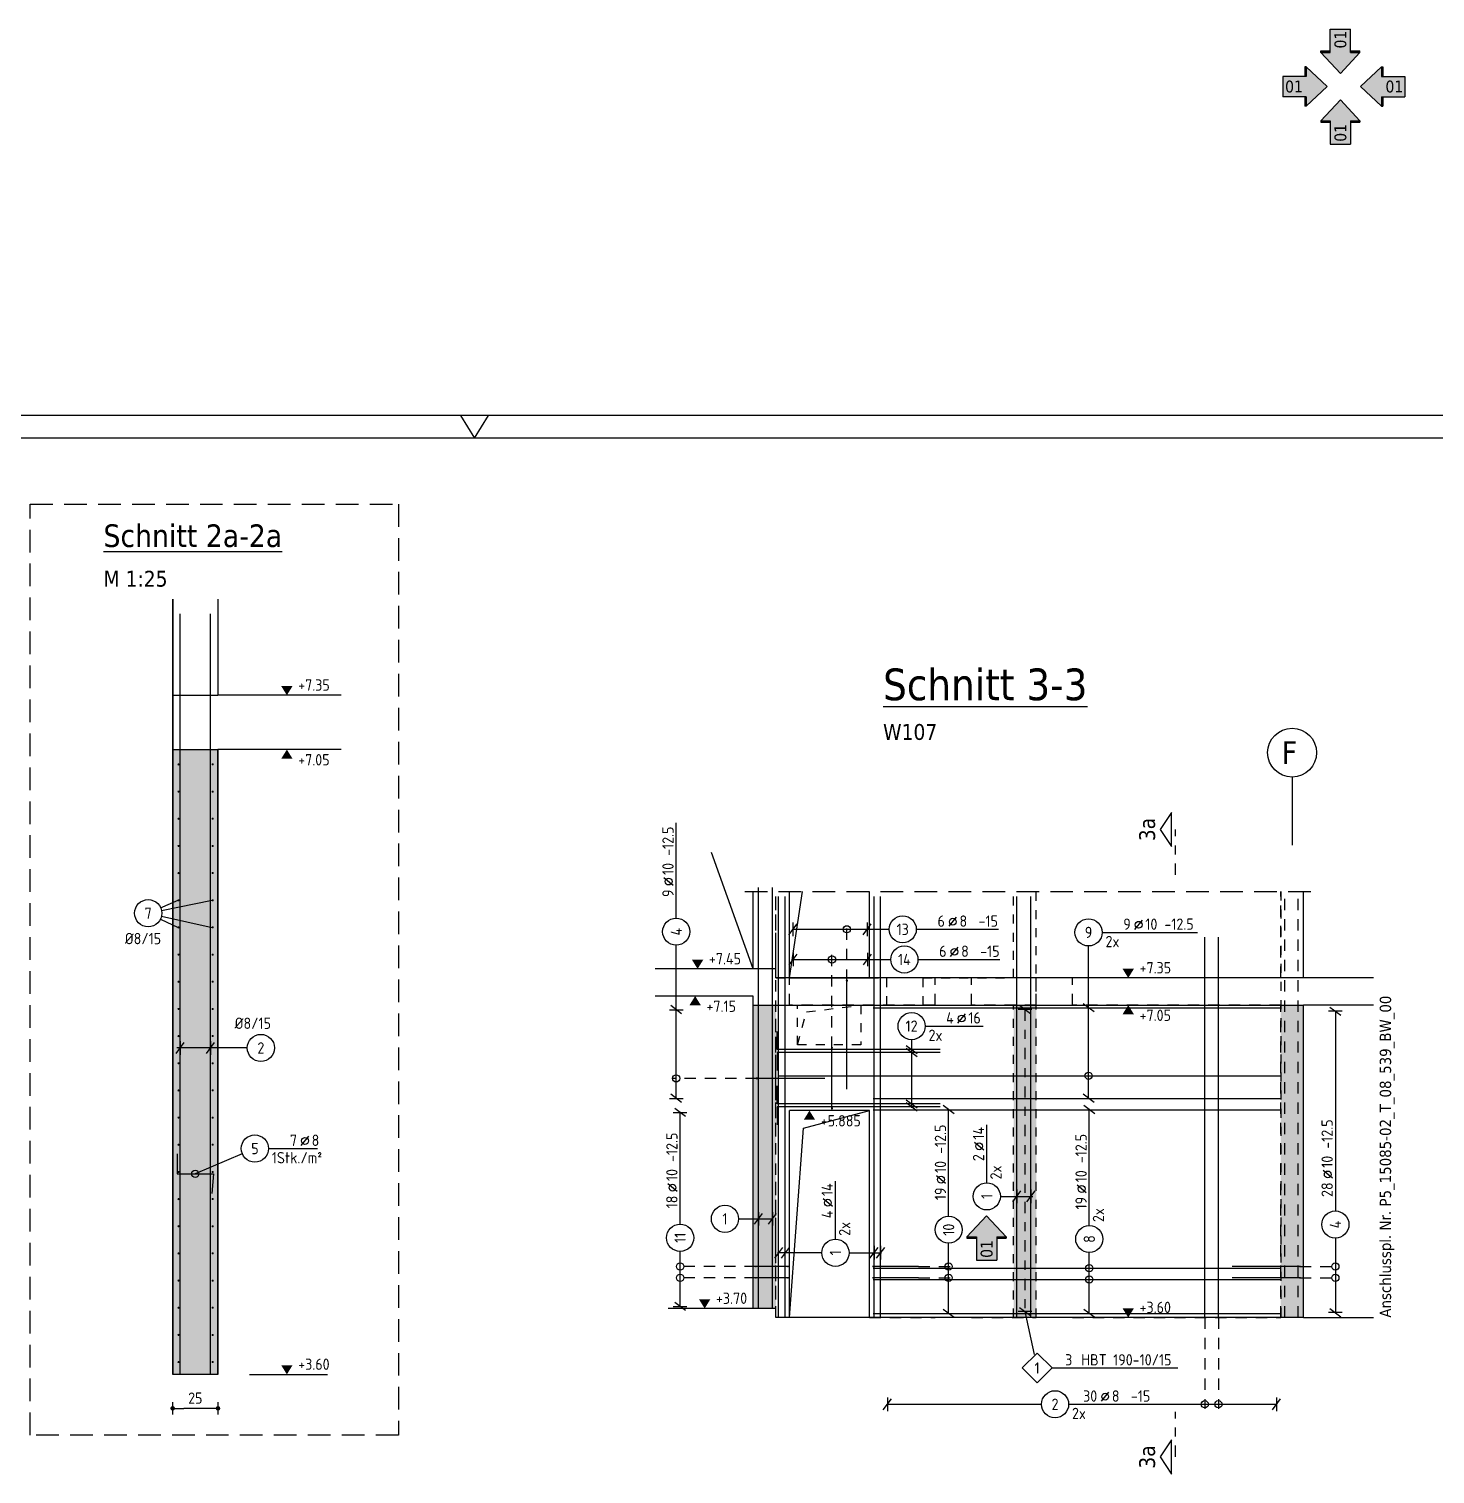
# Model space of a CAD drawing. Extents: x 6 to 70.7, y 1.4 to 35.4.
# Drawn here: x 26.85 to 42.38, y 19.42 to 35.38 of the extents above; entities that cross this region are included whole.
import ezdxf
from ezdxf.enums import TextEntityAlignment as Align

# ---------------------------------------------------------------- set-up
doc = ezdxf.new("R2010")
doc.units = 0
doc.header["$LTSCALE"] = 0.5
for name, pattern in [('AUSGEZOGEN', [1000.01, 1000, 0.01]), ('DASHDOTSMALL', [1.05, 0.5, -0.25, 0.05, -0.25]), ('DASHED', [0.75, 0.5, -0.25]), ('DOT', [0.175, 0.05, -0.125]), ('HIDDEN', [0.375, 0.25, -0.125]), ('HIDDEN2', [0.187, 0.125, -0.062]), ('STRICHLINIE', [0.75, 0.5, -0.25]), ('STRICHPUNKT2', [0.55, 0.25, -0.125, 0.05, -0.125]), ('VERDECKT', [0.375, 0.25, -0.125])]:
    doc.linetypes.add(name, pattern=pattern)
for name, color, linetype in [('ACHSEN', 7, 'Continuous'), ('AFU', 7, 'Continuous'), ('BETON', 7, 'Continuous'), ('DETAIL', 7, 'Continuous'), ('DRUEBER', 7, 'Continuous'), ('grau_hell', 7, 'Continuous'), ('grau_mittel', 7, 'Continuous'), ('HBT', 7, 'Continuous'), ('HILFE', 7, 'Continuous'), ('INDEX', 7, 'Continuous'), ('koten', 7, 'Continuous'), ('MASSE', 7, 'Continuous'), ('OBJEKT', 7, 'Continuous'), ('RAHMEN', 7, 'Continuous'), ('RND', 7, 'Continuous'), ('RND-1', 7, 'Continuous'), ('SCHNITTE', 7, 'Continuous'), ('SFP_Achsen', 7, 'Continuous'), ('TEXT', 7, 'Continuous'), ('VERDECKT', 7, 'Continuous'), ('WBZ', 7, 'Continuous')]:
    doc.layers.add(name, color=color, linetype=linetype)
doc.layers.add('NOPLOT', color=7, linetype='Continuous', plot=False)
doc.styles.add('helv', font='tahoma.ttf')
doc.styles.add('txt', font='isocp.shx')
doc.linetypes.add('AFU_50K', pattern='A,0.15,["/",Standard,S=0.2,R=0,X=-0.01,Y=-0.1],0.07,["/",Standard,S=0.2,R=0,X=-0.01,Y=-0.1],0.15', length=0.37)
doc.linetypes.add('AFU_50L', pattern='A,0.75,["/",Standard,S=0.2,R=0,X=-0.01,Y=-0.1],0.07,["/",Standard,S=0.2,R=0,X=-0.01,Y=-0.1],0.75', length=1.57)
doc.dimstyles.new('DOT_I', dxfattribs={"dimscale": 0.5, "dimtxt": 0.25, "dimasz": 0.25, "dimexe": 0.1, "dimexo": 0.3, "dimgap": 0.1, "dimtad": 1, "dimdec": 3, "dimzin": 3, "dimtxsty": 'txt', "dimblk": 'DOT', "dimblk1": 'DOT', "dimblk2": 'DOT', "dimsah": 1, "dimcen": 0.1, "dimse1": 1, "dimse2": 1, "dimazin": 0, "dimtfac": 1, "dimtdec": 4, "dimtix": 1, "dimtmove": 2, "dimatfit": 3, "dimfxl": 0, "dimtvp": 1, "dimtolj": 1, "dimtzin": 0, "dimarcsym": 0})

# ---------------------------------------------------------------- blocks, each defined once
blk = doc.blocks.new('lei_gre')
at = {"layer": 'RND', "color": 7, "linetype": 'Continuous'}
for p, q in [((-0.09, -0.12), (0.09, 0.12)), ((0, 0.15), (0, -0.15))]:
    blk.add_line(p, q, dxfattribs=at)
blk = doc.blocks.new('HBT_LEI')
at = {"layer": 'HBT', "color": 7, "linetype": 'Continuous'}
blk.add_lwpolyline([(-0.33, 0), (0, 0.33), (0.33, 0), (0, -0.33)], close=True, dxfattribs=at)
at = {"layer": 'HBT', "color": 7, "linetype": 'Continuous', "style": 'txt'}
blk.add_attdef('POSH', text='', height=0.25, dxfattribs=at).set_placement((0, -0.126), align=Align.CENTER)
blk.add_attdef('STKH', text='', height=0.25, dxfattribs=at).set_placement((0.776, 0.055), align=Align.RIGHT)
at = {"layer": 'HBT', "style": 'txt'}
for tag, p in [('ARTH', (0.973, 0.055)), ('TEXTH', (0.415, -0.309))]:
    blk.add_attdef(tag, p, '', height=0.25, dxfattribs=at)
blk = doc.blocks.new('okrd_o')
at = {"layer": 'koten', "color": 7, "linetype": 'Continuous'}
blk.add_solid([(-0.125, 0.202), (0.125, 0.202), (0, 0)], dxfattribs=at)
at = {"layer": 'koten', "style": 'txt'}
blk.add_attdef('OKRD', (0.25, 0.1), '', height=0.25, dxfattribs=at)
blk = doc.blocks.new('DOT')
at = {"layer": 'MASSE', "color": 7, "linetype": 'Continuous'}
for p, q in [((0, 0), (-1, 0)), ((0, 0.54), (0, -0.54))]:
    blk.add_line(p, q, dxfattribs=at)
at = {"layer": 'MASSE', "color": 7, "linetype": 'Continuous', "const_width": 0.2}
blk.add_lwpolyline([(-0.1, 0, 1), (0.1, 0, 1)], format="xyb", close=True, dxfattribs=at)
blk = doc.blocks.new('*D18')
at = {"layer": 'Defpoints', "color": 0, "linetype": 'AUSGEZOGEN', "transparency": 16777216}
for p in [(28.442, 20.143), (28.442, 20.143), (28.942, 20.143)]:
    blk.add_point(p, dxfattribs=at)
at = {"layer": 'MASSE', "color": 0, "linetype": 'AUSGEZOGEN', "lineweight": -2, "transparency": 16777216}
blk.add_line((28.817, 20.143), (28.567, 20.143), dxfattribs=at)
at = {"layer": 'MASSE', "color": 0, "linetype": 'AUSGEZOGEN', "lineweight": -2, "transparency": 16777216, "xscale": 0.125, "yscale": 0.125, "zscale": 0.125, "rotation": 180}
blk.add_blockref('DOT', (28.442, 20.143), dxfattribs=at)
at = {"layer": 'MASSE', "color": 0, "linetype": 'AUSGEZOGEN', "lineweight": -2, "transparency": 16777216, "xscale": 0.125, "yscale": 0.125, "zscale": 0.125}
blk.add_blockref('DOT', (28.942, 20.143), dxfattribs=at)
at = {"layer": 'MASSE', "color": 0, "linetype": 'AUSGEZOGEN', "transparency": 16777216, "insert": (28.692, 20.256), "char_height": 0.125, "attachment_point": 5, "style": 'txt'}
blk.add_mtext('\\A1;25', dxfattribs=at)
blk = doc.blocks.new('okrd_u')
at = {"layer": 'koten', "color": 7, "linetype": 'Continuous'}
blk.add_solid([(-0.125, -0.202), (0.125, -0.202), (0, 0)], dxfattribs=at)
at = {"layer": 'koten', "style": 'txt'}
blk.add_attdef('OKRD', (0.25, -0.35), '', height=0.25, dxfattribs=at)
blk = doc.blocks.new('RND_LEI')
at = {"layer": 'RND', "color": 7, "linetype": 'Continuous'}
blk.add_line((1.022, 0.066), (1.19, 0.27), dxfattribs=at)
for centre, radius in [((0, 0), 0.3), ((1.106, 0.168), 0.075)]:
    blk.add_circle(centre, radius, dxfattribs=at)
at = {"layer": 'RND', "color": 7, "linetype": 'Continuous', "style": 'txt'}
blk.add_attdef('POSL', text='', height=0.25, dxfattribs=at).set_placement((0, 0), align=Align.MIDDLE)
blk.add_attdef('ANZ', text='', height=0.25, dxfattribs=at).set_placement((0.931, 0.057), align=Align.RIGHT)
for tag, p in [('DUM', (1.253, 0.057)), ('ABSTD', (1.674, 0.057)), ('POSTXT', (0.374, -0.327))]:
    blk.add_attdef(tag, p, '', height=0.25, dxfattribs=at)
blk = doc.blocks.new('RND_HIN')
at = {"layer": 'RND', "color": 7, "linetype": 'Continuous'}
blk.add_circle((0, 0), 0.3, dxfattribs=at)
at = {"layer": 'RND', "color": 7, "linetype": 'Continuous', "style": 'txt'}
blk.add_attdef('POSI', text='', height=0.25, dxfattribs=at).set_placement((0, 0), align=Align.MIDDLE)
blk = doc.blocks.new('SCHN-2')
at = {"layer": 'SCHNITTE', "color": 6, "linetype": 'Continuous'}
blk.add_lwpolyline([(0.378, 0.088), (0, 0.34), (-0.378, 0.088)], close=True, dxfattribs=at)
at = {"layer": 'SCHNITTE', "color": 1, "linetype": 'DASHDOTSMALL', "style": 'helv'}
blk.add_attdef('SCHN-2', text='', height=0.35, dxfattribs=at).set_placement((0, 0.45), align=Align.CENTER)
blk = doc.blocks.new('A1-19-0')
at = {"layer": 'RAHMEN'}
blk.add_line((103.1, 59.4), (0, 59.4), dxfattribs=at)
at = {"layer": 'RAHMEN', "color": 7, "linetype": 'Continuous'}
for p, q in [((51.24, 59.4), (51.55, 58.9)), ((51.55, 58.9), (51.86, 59.4))]:
    blk.add_line(p, q, dxfattribs=at)
at = {"layer": 'RAHMEN', "color": 5}
blk.add_line((102.6, 58.9), (2, 58.9), dxfattribs=at)
blk = doc.blocks.new('hin_ind5')
at = {"layer": 'grau_hell', "linetype": 'AUSGEZOGEN'}
h = blk.add_hatch(color=9, dxfattribs=at)
h.dxf.hatch_style = 2
h.paths.add_polyline_path([(0, 0), (0.619, -0.577), (0.619, -0.3), (1.306, -0.3), (1.306, 0.3), (0.619, 0.3), (0.619, 0.577)])
h.paths.add_polyline_path([(0.34, -0.274), (1.311, -0.274), (1.311, 0.274), (0.34, 0.274)], flags=9)
at = {"layer": 'OBJEKT', "linetype": 'AUSGEZOGEN'}
for points in [[(0.619, 0.3), (0.66, 0.3), (0.66, 0.577), (0.619, 0.577)], [(0.619, -0.577), (0.66, -0.577), (0.66, -0.3), (0.619, -0.3)]]:
    blk.add_hatch(color=1, dxfattribs=at).paths.add_polyline_path(points)
at = {"layer": 'OBJEKT', "color": 1, "linetype": 'AUSGEZOGEN'}
for p, q in [((0, 0), (0.619, 0.577)), ((0.619, 0.577), (0.619, 0.3)), ((0.619, 0.577), (0.66, 0.577)), ((0.66, 0.577), (0.66, 0.3)), ((0, 0), (0.619, -0.577)), ((0.619, 0.3), (1.306, 0.3)), ((1.306, 0.3), (1.306, -0.3)), ((0.619, -0.3), (0.619, -0.577)), ((0.619, -0.3), (1.306, -0.3)), ((0.66, -0.3), (0.66, -0.577))]:
    blk.add_line(p, q, dxfattribs=at)
at = {"layer": 'OBJEKT', "color": 7, "linetype": 'AUSGEZOGEN'}
blk.add_line((0.619, -0.577), (0.66, -0.577), dxfattribs=at)
at = {"layer": 'INDEX', "color": 1, "linetype": 'Continuous', "style": 'helv'}
blk.add_attdef('INDEX', text='', height=0.35, rotation=360, dxfattribs=at).set_placement((1.259, 0), align=Align.MIDDLE_RIGHT)

msp = doc.modelspace()

# ---------------------------------------------------------------- hatches: boundary and pattern name
at = {"layer": 'grau_mittel'}
for points in [[(28.942, 27.418), (28.442, 27.418), (28.442, 20.518), (28.942, 20.518)], [(35.102, 24.596), (34.852, 24.596), (34.852, 21.246), (35.102, 21.246)], [(37.977, 24.596), (37.727, 24.596), (37.727, 21.146), (37.977, 21.146)], [(40.927, 24.596), (40.677, 24.596), (40.677, 21.146), (40.927, 21.146)]]:
    msp.add_hatch(color=61, dxfattribs=at).paths.add_polyline_path(points)

# ---------------------------------------------------------------- linework, layer by layer
at = {"layer": 'ACHSEN', "color": 140, "linetype": 'AUSGEZOGEN'}
msp.add_line((40.802, 27.114), (40.802, 26.364), dxfattribs=at)
at = {"layer": 'AFU', "color": 8, "linetype": 'AFU_50K'}
for p, q in [((28.442, 28.018), (28.942, 28.018)), ((28.442, 27.418), (28.942, 27.418)), ((35.102, 24.996), (34.852, 24.996)), ((35.102, 21.246), (34.852, 21.246)), ((35.102, 21.146), (35.102, 21.246)), ((35.252, 21.146), (35.102, 21.146)), ((28.942, 20.518), (28.442, 20.518))]:
    msp.add_line(p, q, dxfattribs=at)
at = {"layer": 'AFU', "color": 8, "linetype": 'AFU_50L'}
for p, q in [((35.102, 24.896), (35.102, 24.996)), ((40.927, 24.896), (35.102, 24.896)), ((34.852, 24.596), (40.927, 24.596)), ((40.927, 21.146), (36.137, 21.146))]:
    msp.add_line(p, q, dxfattribs=at)
at = {"layer": 'BETON', "color": 6, "linetype": 'AUSGEZOGEN', "lineweight": 35}
for p, q in [((28.442, 29.079), (28.442, 20.518)), ((28.942, 27.418), (28.942, 20.518))]:
    msp.add_line(p, q, dxfattribs=at)
at = {"layer": 'BETON', "color": 6, "linetype": 'AUSGEZOGEN'}
for p, q in [((28.942, 29.08), (28.942, 28.018)), ((30.303, 27.418), (28.942, 27.418)), ((34.852, 24.996), (34.852, 25.852)), ((35.252, 24.896), (35.252, 25.852)), ((36.137, 24.896), (36.137, 25.852)), ((40.927, 24.896), (40.927, 25.852)), ((34.852, 24.996), (33.769, 24.996)), ((35.252, 24.896), (36.137, 24.896)), ((41.7, 24.896), (40.927, 24.896)), ((34.852, 24.696), (33.769, 24.696)), ((34.852, 21.246), (34.852, 24.696)), ((40.927, 21.146), (40.927, 24.596)), ((41.7, 24.596), (40.927, 24.596)), ((36.137, 23.431), (35.252, 23.431)), ((35.252, 21.146), (35.252, 23.431)), ((36.137, 21.146), (36.137, 23.431)), ((34.852, 21.246), (33.913, 21.246)), ((36.137, 21.146), (35.252, 21.146)), ((40.927, 21.146), (41.7, 21.146))]:
    msp.add_line(p, q, dxfattribs=at)
at = {"layer": 'BETON', "color": 6, "linetype": 'AUSGEZOGEN', "lineweight": 25}
msp.add_line((30.303, 28.018), (28.942, 28.018), dxfattribs=at)
at = {"layer": 'DETAIL', "color": 102, "linetype": 'STRICHLINIE'}
msp.add_lwpolyline([(26.869, 19.846), (26.869, 30.129), (30.935, 30.129), (30.935, 19.846)], close=True, dxfattribs=at)
at = {"layer": 'DRUEBER', "color": 7, "linetype": 'DOT'}
for p, q in [((35.102, 24.896), (35.102, 25.852)), ((37.727, 24.896), (37.727, 25.852)), ((37.977, 21.146), (37.977, 25.852)), ((40.677, 25.852), (40.677, 21.146)), ((35.102, 24.896), (35.252, 24.896)), ((36.137, 24.896), (36.327, 24.896)), ((36.327, 24.596), (36.327, 24.896)), ((36.727, 24.596), (36.727, 24.896)), ((36.727, 24.896), (37.727, 24.896)), ((35.102, 21.146), (35.102, 24.596)), ((35.102, 24.596), (36.327, 24.596)), ((36.727, 24.596), (37.727, 24.596)), ((37.727, 21.146), (37.727, 24.596)), ((35.252, 21.146), (35.102, 21.146)), ((36.327, 21.146), (36.137, 21.146)), ((37.727, 21.146), (36.727, 21.146))]:
    msp.add_line(p, q, dxfattribs=at)
at = {"layer": 'HBT', "color": 6, "linetype": 'STRICHPUNKT2'}
msp.add_line((37.852, 24.549), (37.852, 21.213), dxfattribs=at)
at = {"layer": 'HBT', "color": 7, "linetype": 'AUSGEZOGEN'}
for p, q in [((37.852, 21.213), (37.955, 20.736)), ((38.152, 20.589), (39.539, 20.589))]:
    msp.add_line(p, q, dxfattribs=at)
at = {"layer": 'HILFE', "color": 102, "linetype": 'DASHED'}
msp.add_line((34.758, 25.852), (41.027, 25.852), dxfattribs=at)
at = {"layer": 'HILFE', "color": 102, "linetype": 'AUSGEZOGEN'}
for p, q in [((35.252, 24.896), (35.397, 25.852)), ((35.406, 23.237), (36.137, 23.431)), ((35.252, 21.146), (35.406, 23.237)), ((29.29, 20.518), (30.151, 20.518))]:
    msp.add_line(p, q, dxfattribs=at)
at = {"layer": 'NOPLOT', "color": 191, "linetype": 'AUSGEZOGEN'}
msp.add_line((34.852, 24.996), (34.39, 26.28), dxfattribs=at)
at = {"layer": 'NOPLOT', "color": 191, "linetype": 'Continuous'}
for points in [[(36.177, 24.566), (40.677, 24.566)], [(36.177, 23.566), (40.677, 23.566)], [(36.177, 23.441), (40.677, 23.441)], [(36.177, 21.191), (40.677, 21.191)]]:
    msp.add_lwpolyline(points, dxfattribs=at)
at = {"layer": 'RND', "color": 7, "linetype": 'AUSGEZOGEN'}
for p, q in [((34.002, 25.557), (34.002, 26.609)), ((35.291, 25.433), (36.111, 25.433)), ((36.111, 25.433), (36.353, 25.433)), ((36.653, 25.433), (37.56, 25.433)), ((38.705, 25.399), (39.757, 25.399)), ((34.002, 24.545), (34.002, 25.257)), ((38.555, 24.566), (38.555, 25.249)), ((35.294, 25.1), (36.114, 25.1)), ((36.114, 25.1), (36.371, 25.1)), ((36.671, 25.1), (37.577, 25.1)), ((34.002, 23.566), (34.002, 24.545)), ((38.555, 23.566), (38.555, 24.566)), ((41.28, 24.529), (41.28, 22.323)), ((36.751, 24.364), (37.391, 24.364)), ((34.045, 22.177), (34.045, 23.41)), ((37.01, 22.266), (37.01, 23.441)), ((38.563, 22.163), (38.563, 23.441)), ((37.431, 22.634), (37.431, 23.274)), ((29.5, 23.012), (30.04, 23.012)), ((35.76, 22.011), (35.76, 22.651)), ((34.045, 21.268), (34.045, 21.877)), ((37.01, 21.191), (37.01, 21.966)), ((41.28, 22.023), (41.28, 21.2)), ((38.563, 21.191), (38.563, 21.863)), ((36.333, 20.188), (38.035, 20.188)), ((38.335, 20.188), (40.631, 20.188))]:
    msp.add_line(p, q, dxfattribs=at)
at = {"layer": 'RND', "color": 102, "linetype": 'AUSGEZOGEN'}
for p, q in [((28.309, 25.671), (28.501, 25.754)), ((28.319, 25.641), (28.878, 25.754)), ((28.307, 25.546), (28.501, 25.454)), ((28.318, 25.578), (28.878, 25.454)), ((29.266, 24.123), (28.489, 24.123)), ((36.601, 24.214), (36.601, 23.463)), ((29.211, 22.953), (28.692, 22.733)), ((37.581, 22.484), (37.94, 22.484)), ((34.69, 22.236), (35.066, 22.236)), ((35.61, 21.861), (35.121, 21.861)), ((35.91, 21.861), (36.27, 21.861))]:
    msp.add_line(p, q, dxfattribs=at)
at = {"layer": 'RND', "color": 102, "linetype": 'VERDECKT'}
for p, q in [((35.886, 24.866), (35.886, 25.483)), ((35.722, 24.125), (35.722, 25.15)), ((34.892, 23.787), (33.952, 23.787)), ((34.881, 21.71), (33.995, 21.71)), ((36.676, 21.71), (37.06, 21.71)), ((40.889, 21.71), (41.33, 21.71)), ((34.881, 21.585), (33.995, 21.585)), ((36.676, 21.585), (37.06, 21.585)), ((40.889, 21.585), (41.33, 21.585)), ((39.838, 21.146), (39.838, 20.138)), ((39.988, 21.146), (39.988, 20.138))]:
    msp.add_line(p, q, dxfattribs=at)
at = {"layer": 'RND', "color": 1, "linetype": 'AUSGEZOGEN'}
for points in [[(28.525, 20.518), (28.525, 28.918)], [(28.859, 20.518), (28.859, 28.918)], [(34.91, 21.246), (34.91, 25.896)], [(35.066, 21.246), (35.066, 25.896)], [(35.131, 21.146), (35.131, 25.796)], [(35.204, 21.146), (35.204, 25.796)], [(36.186, 21.146), (36.186, 25.796)], [(36.259, 21.146), (36.259, 25.796)], [(37.763, 21.146), (37.763, 25.796)], [(37.919, 21.146), (37.919, 25.796)], [(39.838, 21.146), (39.838, 25.346)], [(39.988, 21.146), (39.988, 25.346)], [(35.886, 23.666), (35.886, 24.866)], [(36.915, 24.106), (35.115, 24.106), (35.115, 24.306)], [(35.722, 23.455), (35.722, 24.125)], [(36.915, 24.074), (35.115, 24.074), (35.115, 23.874)], [(35.642, 23.787), (34.892, 23.787)], [(35.127, 23.816), (40.677, 23.816)], [(36.915, 23.506), (35.115, 23.506), (35.115, 23.706)], [(36.915, 23.474), (35.115, 23.474), (35.115, 23.274)], [(35.235, 21.71), (34.881, 21.71)], [(36.676, 21.71), (36.176, 21.71)], [(40.889, 21.71), (40.139, 21.71)], [(35.235, 21.585), (34.881, 21.585)], [(36.676, 21.585), (36.176, 21.585)], [(36.177, 21.691), (40.677, 21.691)], [(36.177, 21.566), (40.677, 21.566)], [(40.889, 21.585), (40.139, 21.585)]]:
    msp.add_lwpolyline(points, dxfattribs=at)
at = {"layer": 'RND', "color": 7, "linetype": 'AUSGEZOGEN'}
for points, const_width in [([(28.501, 27.254, 1), (28.513, 27.254, 1)], 0.012), ([(28.878, 27.254, 1), (28.89, 27.254, 1)], 0.012), ([(28.501, 26.954, 1), (28.513, 26.954, 1)], 0.012), ([(28.878, 26.954, 1), (28.89, 26.954, 1)], 0.012), ([(28.501, 26.654, 1), (28.513, 26.654, 1)], 0.012), ([(28.878, 26.654, 1), (28.89, 26.654, 1)], 0.012), ([(28.501, 26.354, 1), (28.513, 26.354, 1)], 0.012), ([(28.878, 26.354, 1), (28.89, 26.354, 1)], 0.012), ([(28.501, 26.054, 1), (28.513, 26.054, 1)], 0.012), ([(28.878, 26.054, 1), (28.89, 26.054, 1)], 0.012), ([(28.501, 25.754, 1), (28.513, 25.754, 1)], 0.012), ([(28.878, 25.754, 1), (28.89, 25.754, 1)], 0.012), ([(28.501, 25.454, 1), (28.513, 25.454, 1)], 0.012), ([(28.878, 25.454, 1), (28.89, 25.454, 1)], 0.012), ([(28.501, 25.154, 1), (28.513, 25.154, 1)], 0.012), ([(28.878, 25.154, 1), (28.89, 25.154, 1)], 0.012), ([(28.501, 24.854, 1), (28.513, 24.854, 1)], 0.012), ([(28.878, 24.854, 1), (28.89, 24.854, 1)], 0.012), ([(35.88, 24.866, 1), (35.892, 24.866, 1)], 0.0125), ([(28.501, 24.554, 1), (28.513, 24.554, 1)], 0.012), ([(28.878, 24.554, 1), (28.89, 24.554, 1)], 0.012), ([(28.501, 24.254, 1), (28.513, 24.254, 1)], 0.012), ([(28.878, 24.254, 1), (28.89, 24.254, 1)], 0.012), ([(35.717, 24.125, 1), (35.727, 24.125, 1)], 0.01), ([(28.501, 23.954, 1), (28.513, 23.954, 1)], 0.012), ([(28.878, 23.954, 1), (28.89, 23.954, 1)], 0.012), ([(34.898, 23.787, -1), (34.886, 23.787, -1)], 0.0125), ([(28.501, 23.654, 1), (28.513, 23.654, 1)], 0.012), ([(28.878, 23.654, 1), (28.89, 23.654, 1)], 0.012), ([(35.716, 23.455, 1), (35.728, 23.455, 1)], 0.0125), ([(28.501, 23.354, 1), (28.513, 23.354, 1)], 0.012), ([(28.878, 23.354, 1), (28.89, 23.354, 1)], 0.012), ([(28.501, 23.054, 1), (28.513, 23.054, 1)], 0.012), ([(28.878, 23.054, 1), (28.89, 23.054, 1)], 0.012), ([(28.501, 22.754, 1), (28.513, 22.754, 1)], 0.012), ([(28.878, 22.754, 1), (28.89, 22.754, 1)], 0.012), ([(28.501, 22.454, 1), (28.513, 22.454, 1)], 0.012), ([(28.878, 22.454, 1), (28.89, 22.454, 1)], 0.012), ([(28.501, 22.154, 1), (28.513, 22.154, 1)], 0.012), ([(28.878, 22.154, 1), (28.89, 22.154, 1)], 0.012), ([(28.501, 21.854, 1), (28.513, 21.854, 1)], 0.012), ([(28.878, 21.854, 1), (28.89, 21.854, 1)], 0.012), ([(34.876, 21.71, 1), (34.886, 21.71, 1)], 0.01), ([(35.23, 21.71, 1), (35.24, 21.71, 1)], 0.01), ([(36.171, 21.71, 1), (36.181, 21.71, 1)], 0.01), ([(40.884, 21.71, 1), (40.894, 21.71, 1)], 0.01), ([(28.501, 21.554, 1), (28.513, 21.554, 1)], 0.012), ([(28.878, 21.554, 1), (28.89, 21.554, 1)], 0.012), ([(34.876, 21.585, 1), (34.886, 21.585, 1)], 0.01), ([(35.23, 21.585, 1), (35.24, 21.585, 1)], 0.01), ([(36.171, 21.585, 1), (36.181, 21.585, 1)], 0.01), ([(40.884, 21.585, 1), (40.894, 21.585, 1)], 0.01), ([(28.501, 21.254, 1), (28.513, 21.254, 1)], 0.012), ([(28.878, 21.254, 1), (28.89, 21.254, 1)], 0.012), ([(28.501, 20.954, 1), (28.513, 20.954, 1)], 0.012), ([(28.878, 20.954, 1), (28.89, 20.954, 1)], 0.012), ([(28.501, 20.654, 1), (28.513, 20.654, 1)], 0.012), ([(28.878, 20.654, 1), (28.89, 20.654, 1)], 0.012)]:
    msp.add_lwpolyline(points, format="xyb", close=True, dxfattribs=dict(at, const_width=const_width))
at = {"layer": 'RND', "color": 7, "linetype": 'HIDDEN'}
for points in [[(40.723, 21.146), (40.723, 25.796)], [(40.87, 21.146), (40.87, 25.796)]]:
    msp.add_lwpolyline(points, dxfattribs=at)
at = {"layer": 'RND', "color": 7, "linetype": 'AUSGEZOGEN'}
for centre in [(35.886, 25.433), (35.722, 25.1), (34.002, 23.787), (38.555, 23.816), (28.692, 22.733), (34.045, 21.71), (37.01, 21.71), (38.563, 21.691), (41.28, 21.71), (34.045, 21.585), (37.01, 21.585), (38.563, 21.566), (41.28, 21.585), (39.838, 20.188), (39.988, 20.188)]:
    msp.add_circle(centre, 0.04, dxfattribs=at)
at = {"layer": 'RND-1', "color": 1, "linetype": 'AUSGEZOGEN'}
msp.add_lwpolyline([(28.492, 22.953), (28.492, 22.733), (28.892, 22.733), (28.873, 22.514)], dxfattribs=at)
at = {"layer": 'SCHNITTE', "color": 6, "linetype": 'STRICHPUNKT2'}
for p, q in [((39.514, 26.035), (39.514, 26.535)), ((39.514, 19.606), (39.514, 20.106))]:
    msp.add_line(p, q, dxfattribs=at)
at = {"layer": 'SFP_Achsen', "color": 7, "linetype": 'AUSGEZOGEN'}
msp.add_circle((40.802, 27.384), 0.27, dxfattribs=at)
at = {"layer": 'VERDECKT', "color": 7, "linetype": 'HIDDEN'}
for p, q in [((35.102, 21.146), (35.102, 25.852)), ((40.677, 24.896), (40.677, 25.852)), ((40.677, 21.146), (40.677, 24.596))]:
    msp.add_line(p, q, dxfattribs=at)
at = {"layer": 'VERDECKT', "color": 7, "linetype": 'VERDECKT'}
for p, q in [((35.252, 24.596), (35.252, 24.896)), ((36.862, 24.896), (36.137, 24.896)), ((36.862, 24.596), (36.862, 24.896)), ((37.977, 24.896), (37.262, 24.896)), ((37.262, 24.596), (37.262, 24.896)), ((37.977, 24.596), (37.977, 24.896)), ((40.677, 24.896), (38.377, 24.896)), ((38.377, 24.596), (38.377, 24.896)), ((36.862, 24.596), (35.252, 24.596)), ((37.977, 24.596), (37.262, 24.596)), ((40.677, 24.596), (38.377, 24.596)), ((36.137, 21.146), (36.862, 21.146)), ((37.262, 21.146), (37.977, 21.146)), ((38.377, 21.146), (40.677, 21.146))]:
    msp.add_line(p, q, dxfattribs=at)
at = {"layer": 'WBZ', "color": 102, "linetype": 'HIDDEN2'}
for p, q in [((35.439, 24.52), (36.042, 24.596)), ((35.342, 24.156), (35.439, 24.52))]:
    msp.add_line(p, q, dxfattribs=at)
msp.add_lwpolyline([(35.342, 24.596), (36.042, 24.596), (36.042, 24.156), (35.342, 24.156)], close=True, dxfattribs=at)

# ---------------------------------------------------------------- block references
at = {"layer": 'HBT', "color": 6, "linetype": 'STRICHPUNKT2', "xscale": 0.5, "yscale": 0.5, "zscale": 0.5, "rotation": 270.0000222826671}
for p in [(37.852, 24.549), (37.852, 21.213)]:
    msp.add_blockref('lei_gre', p, dxfattribs=at)
at = {"layer": 'HBT', "color": 7, "linetype": 'AUSGEZOGEN', "xscale": 0.5, "yscale": 0.5, "zscale": 0.5, "rotation": 2.228266859027883e-05}
msp.add_blockref('HBT_LEI', (37.987, 20.589), dxfattribs=at).add_auto_attribs({'POSH': '1', 'STKH': '3', 'ARTH': 'HBT 190-10/15'})
at = {"layer": 'koten', "color": 7, "linetype": 'DASHED', "xscale": 0.5, "yscale": 0.5, "zscale": 0.5}
msp.add_blockref('okrd_o', (29.703, 28.018), dxfattribs=at).add_auto_attribs({'OKRD': '+7.35'})
at = {"layer": 'koten', "color": 7, "linetype": 'AUSGEZOGEN', "xscale": 0.5, "yscale": 0.5, "zscale": 0.5}
for name, p, values in [('okrd_u', (29.703, 27.418), {'OKRD': '+7.05'}), ('okrd_o', (34.316, 21.246), {'OKRD': '+3.70'})]:
    msp.add_blockref(name, p, dxfattribs=at).add_auto_attribs(values)
at = {"layer": 'koten', "color": 6, "linetype": 'AUSGEZOGEN', "xscale": 0.5, "yscale": 0.5, "zscale": 0.5}
for name, p, values in [('okrd_o', (34.238, 24.996), {'OKRD': '+7.45'}), ('okrd_u', (34.211, 24.696), {'OKRD': '+7.15'}), ('okrd_u', (38.993, 24.596), {'OKRD': '+7.05'}), ('okrd_u', (35.473, 23.431), {'OKRD': '+5.885'})]:
    msp.add_blockref(name, p, dxfattribs=at).add_auto_attribs(values)
at = {"layer": 'koten', "color": 191, "linetype": 'AUSGEZOGEN', "xscale": 0.5, "yscale": 0.5, "zscale": 0.5}
msp.add_blockref('okrd_o', (38.993, 24.896), dxfattribs=at).add_auto_attribs({'OKRD': '+7.35'})
at = {"layer": 'koten', "color": 7, "linetype": 'AUSGEZOGEN'}
ref = msp.add_blockref('okrd_o', (38.993, 21.146), dxfattribs=dict(at, xscale=0.5, yscale=0.5, zscale=0.5))
ref.add_attrib('OKRD', '+3.60', (39.118, 21.196), dxfattribs={"layer": '0', "color": 0, "linetype": 'ByBlock', "height": 0.125, "style": 'txt'})
ref = msp.add_blockref('okrd_o', (29.703, 20.518), dxfattribs=dict(at, xscale=0.5, yscale=0.5, zscale=0.5))
ref.add_attrib('OKRD', '+3.60', (29.828, 20.568), dxfattribs={"layer": '0', "color": 0, "linetype": 'ByBlock', "height": 0.125, "style": 'txt'})
at = {"layer": 'MASSE', "color": 7, "linetype": 'AUSGEZOGEN', "xscale": 0.375, "yscale": 0.375, "zscale": 0.375, "rotation": 90}
msp.add_blockref('hin_ind5', (41.335, 34.885), dxfattribs=at).add_auto_attribs({'INDEX': '01'})
at = {"layer": 'MASSE', "color": 7, "linetype": 'AUSGEZOGEN'}
ref = msp.add_blockref('hin_ind5', (41.19, 34.74), dxfattribs=dict(at, xscale=-0.375, yscale=0.375, zscale=0.375))
ref.add_attrib('INDEX', '01', dxfattribs={"layer": 'INDEX', "color": 1, "linetype": 'Continuous', "height": 0.1313, "style": 'helv'}).set_placement((40.922, 34.74), align=Align.MIDDLE_RIGHT)
at = {"layer": 'MASSE', "color": 7, "linetype": 'AUSGEZOGEN', "xscale": 0.375, "yscale": 0.375, "zscale": 0.375}
msp.add_blockref('hin_ind5', (41.558, 34.74), dxfattribs=at).add_auto_attribs({'INDEX': '01'})
at = {"layer": 'MASSE', "color": 7, "linetype": 'AUSGEZOGEN'}
ref = msp.add_blockref('hin_ind5', (41.335, 34.594), dxfattribs=dict(at, xscale=-0.375, yscale=0.375, zscale=0.375, rotation=90))
ref.add_attrib('INDEX', '01', dxfattribs={"layer": 'INDEX', "color": 1, "linetype": 'Continuous', "height": 0.1313, "rotation": 90, "style": 'helv'}).set_placement((41.335, 34.327), align=Align.MIDDLE_RIGHT)
ref = msp.add_blockref('hin_ind5', (37.429, 22.27), dxfattribs=dict(at, xscale=-0.375, yscale=0.375, zscale=0.375, rotation=90))
ref.add_attrib('INDEX', '01', dxfattribs={"layer": 'INDEX', "color": 1, "linetype": 'Continuous', "height": 0.1313, "rotation": 90, "style": 'helv'}).set_placement((37.429, 22.002), align=Align.MIDDLE_RIGHT)
at = {"layer": 'RAHMEN', "color": 7, "linetype": 'AUSGEZOGEN', "xscale": 0.5, "yscale": 0.5, "zscale": 0.5}
msp.add_blockref('A1-19-0', (6.001, 1.407), dxfattribs=at)
at = {"layer": 'RND', "color": 7, "linetype": 'AUSGEZOGEN', "xscale": 0.5, "yscale": 0.5, "zscale": 0.5, "rotation": 90}
for p, values in [((34.002, 25.407), {'POSL': '4', 'DUM': '10', 'ANZ': '9', 'ABSTD': '-12.5'}), ((41.28, 22.173), {'POSL': '4', 'DUM': '10', 'ANZ': '28', 'ABSTD': '-12.5'}), ((34.045, 22.027), {'POSL': '11', 'DUM': '10', 'ANZ': '18', 'ABSTD': '-12.5'}), ((37.01, 22.116), {'POSL': '10', 'DUM': '10', 'ANZ': '19', 'ABSTD': '-12.5'}), ((37.431, 22.484), {'POSL': '1', 'DUM': '14', 'ANZ': '2', 'POSTXT': '2x'}), ((38.563, 22.013), {'POSL': '8', 'DUM': '10', 'ANZ': '19', 'ABSTD': '-12.5', 'POSTXT': '2x'}), ((35.76, 21.861), {'POSL': '1', 'DUM': '14', 'ANZ': '4', 'POSTXT': '2x'})]:
    msp.add_blockref('RND_LEI', p, dxfattribs=at).add_auto_attribs(values)
at = {"layer": 'RND', "color": 7, "linetype": 'AUSGEZOGEN', "xscale": 0.5, "yscale": 0.5, "zscale": 0.5}
for name, p, values in [('RND_HIN', (28.172, 25.611), {'POSI': '7'}), ('RND_LEI', (36.503, 25.433), {'POSL': '13', 'DUM': '8', 'ANZ': '6', 'ABSTD': '-15'}), ('RND_LEI', (38.555, 25.399), {'POSL': '9', 'DUM': '10', 'ANZ': '9', 'ABSTD': '-12.5', 'POSTXT': '2x'}), ('RND_LEI', (36.521, 25.1), {'POSL': '14', 'DUM': '8', 'ANZ': '6', 'ABSTD': '-15'}), ('RND_LEI', (36.601, 24.364), {'POSL': '12', 'DUM': '16', 'ANZ': '4', 'POSTXT': '2x'}), ('RND_HIN', (29.416, 24.123), {'POSI': '2'}), ('RND_LEI', (29.35, 23.012), {'POSL': '5', 'DUM': '8', 'ANZ': '7', 'POSTXT': '1Stk./m²'}), ('RND_HIN', (34.54, 22.236), {'POSI': '1'}), ('RND_LEI', (38.185, 20.188), {'POSL': '2', 'DUM': '8', 'ANZ': '30', 'ABSTD': '-15', 'POSTXT': '2x'})]:
    msp.add_blockref(name, p, dxfattribs=at).add_auto_attribs(values)
for p in [(35.291, 25.433), (36.111, 25.433), (35.294, 25.1), (36.114, 25.1), (28.525, 24.123), (28.859, 24.123), (34.91, 22.236), (35.066, 22.236), (36.333, 20.188), (40.631, 20.188)]:
    msp.add_blockref('lei_gre', p, dxfattribs=at)
for p, rotation in [((34.002, 24.545), 90), ((38.555, 24.566), 90), ((41.28, 24.529), 270), ((34.002, 23.566), 90), ((37.01, 23.441), 90), ((38.555, 23.566), 90), ((38.563, 23.441), 90), ((34.045, 23.41), 90), ((34.045, 21.268), 90), ((37.01, 21.191), 90), ((38.563, 21.191), 90), ((41.28, 21.2), 270)]:
    msp.add_blockref('lei_gre', p, dxfattribs=dict(at, rotation=rotation))
at = {"layer": 'RND', "color": 102, "linetype": 'AUSGEZOGEN', "xscale": 0.5, "yscale": 0.5, "zscale": 0.5}
for p, rotation in [((36.601, 24.106), 270), ((36.601, 24.074), 270), ((36.601, 23.506), 270), ((36.601, 23.474), 270), ((35.131, 21.861), 180), ((35.204, 21.861), 180)]:
    msp.add_blockref('lei_gre', p, dxfattribs=dict(at, rotation=rotation))
for p in [(37.763, 22.484), (37.919, 22.484), (36.186, 21.861), (36.259, 21.861)]:
    msp.add_blockref('lei_gre', p, dxfattribs=at)
at = {"layer": 'SCHNITTE', "color": 6, "linetype": 'STRICHPUNKT2', "xscale": 0.5, "yscale": 0.5, "zscale": 0.5, "rotation": 90}
for p in [(39.514, 26.535), (39.514, 19.606)]:
    msp.add_blockref('SCHN-2', p, dxfattribs=at).add_auto_attribs({'SCHN-2': '3a'})

# ---------------------------------------------------------------- texts
at = {"layer": 'SFP_Achsen', "color": 6, "linetype": 'AUSGEZOGEN', "style": 'helv'}
msp.add_text('F', height=0.25, dxfattribs=at).set_placement((40.688, 27.26))
at = {"layer": 'TEXT', "color": 6, "linetype": 'AUSGEZOGEN', "style": 'helv'}
msp.add_text('%%uSchnitt 2a-2a', height=0.25, dxfattribs=at).set_placement((27.678, 29.655))
at = {"layer": 'TEXT', "color": 1, "linetype": 'AUSGEZOGEN', "style": 'helv'}
for s, p in [('M 1:25', (27.678, 29.217)), ('W107', (36.286, 27.525))]:
    msp.add_text(s, height=0.175, dxfattribs=at).set_placement(p)
at = {"layer": 'TEXT', "color": 5, "linetype": 'AUSGEZOGEN', "style": 'helv'}
msp.add_text('%%USchnitt 3-3', height=0.35, dxfattribs=at).set_placement((36.286, 27.963))
at = {"layer": 'TEXT', "color": 7, "linetype": 'AUSGEZOGEN', "style": 'txt'}
for p in [(27.914, 25.268), (29.127, 24.333)]:
    msp.add_text('%%C8/15', height=0.125, dxfattribs=at).set_placement(p)
at = {"layer": 'TEXT', "color": 7, "linetype": 'AUSGEZOGEN', "style": 'helv'}
msp.add_text('Anschlusspl. Nr. P5_15085-02_T_08_539_BW_00', height=0.125, rotation=90, dxfattribs=at).set_placement((41.895, 21.145))

# ---------------------------------------------------------------- dimensions: what is measured, and where the dimension line sits
at = {"layer": 'MASSE', "color": 7, "linetype": 'AUSGEZOGEN'}
dim = msp.add_linear_dim(base=(28.442, 20.143), p1=(28.942, 20.143), p2=(28.442, 20.143), dimstyle='DOT_I', override={"dimdec": 0, "dimlfac": 50}, dxfattribs=at)
dim.commit()
dim.dimension.update_dxf_attribs({"geometry": '*D18', "text_midpoint": (28.692, 20.256)})

doc.saveas('drawing.dxf')
